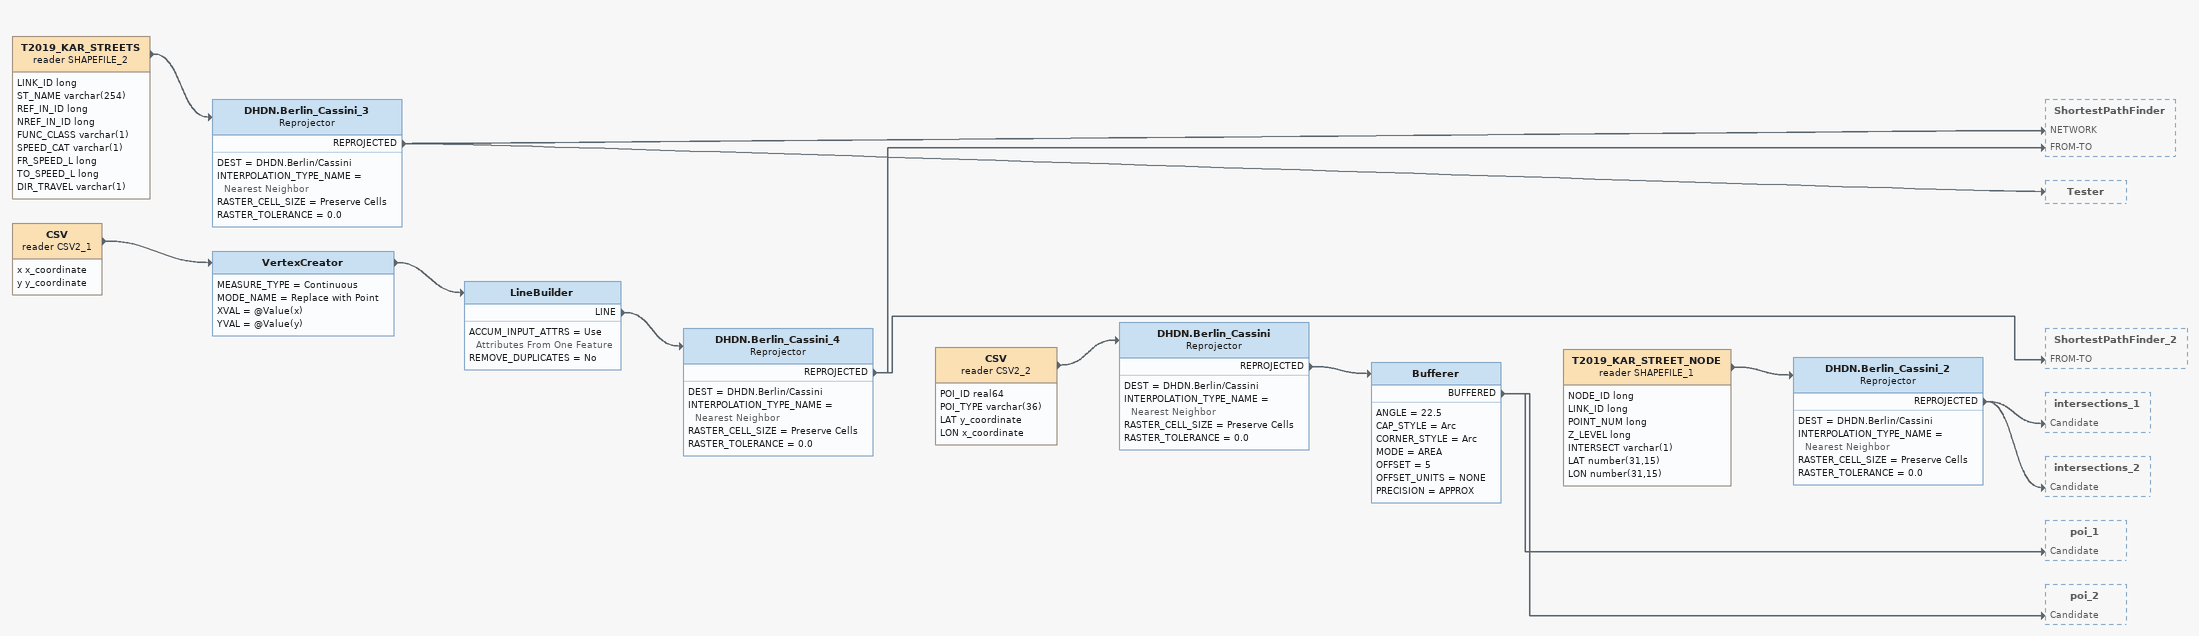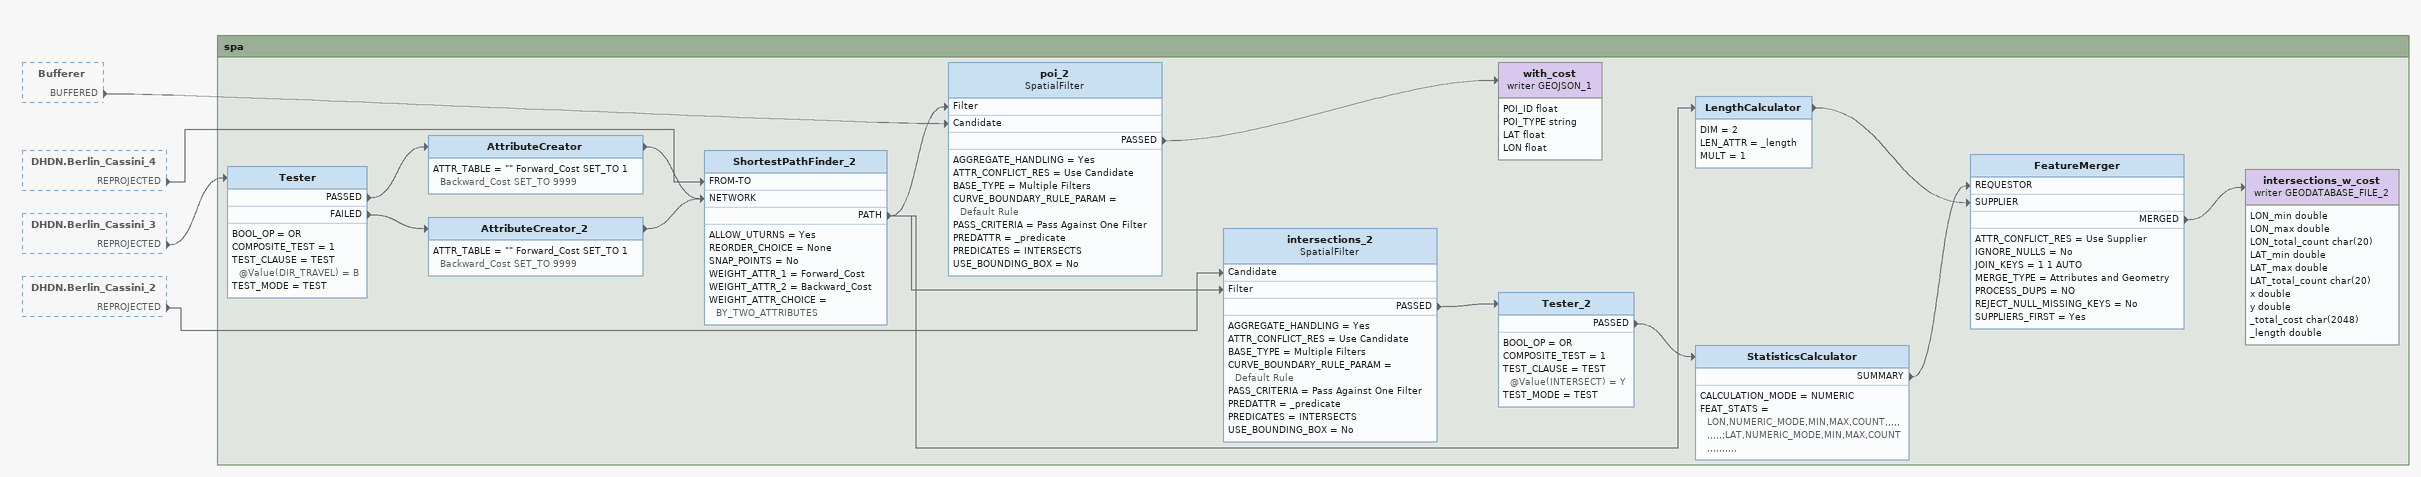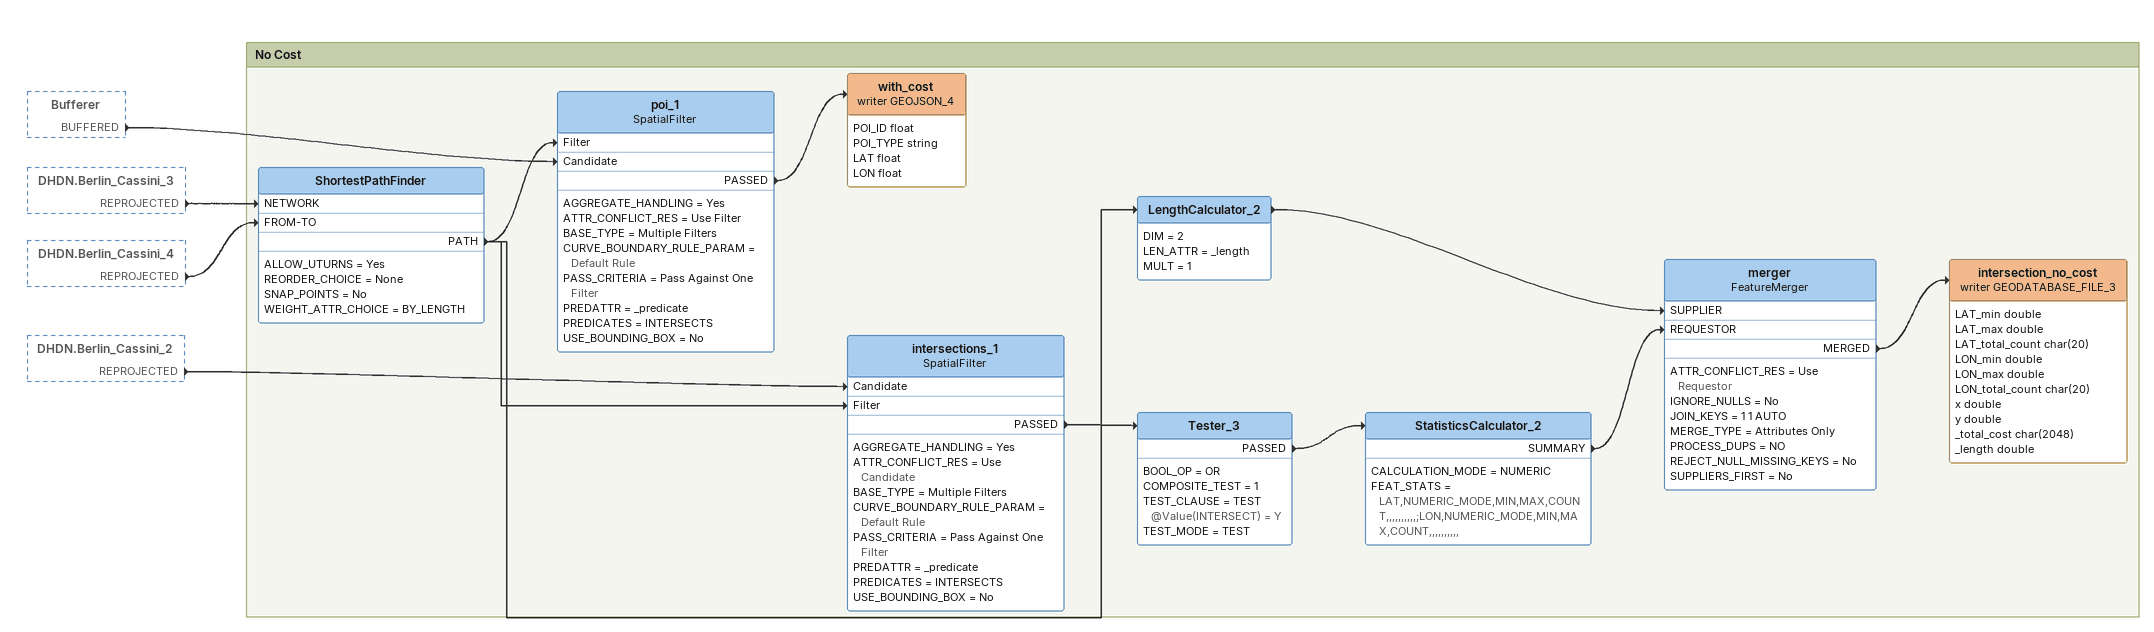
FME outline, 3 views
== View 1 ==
CSV (reader CSV2_1)
    attributes: x x_coordinate, y y_coordinate
    -> VertexCreator
VertexCreator
    MEASURE_TYPE = Continuous
    MODE_NAME = Replace with Point
    XVAL = @Value(x)
    YVAL = @Value(y)
    -> LineBuilder
LineBuilder
    ACCUM_INPUT_ATTRS = Use Attributes From One Feature
    REMOVE_DUPLICATES = No
    LINE -> DHDN.Berlin_Cassini_4
DHDN.Berlin_Cassini_4: Reprojector
    DEST = DHDN.Berlin/Cassini
    INTERPOLATION_TYPE_NAME = Nearest Neighbor
    RASTER_CELL_SIZE = Preserve Cells
    RASTER_TOLERANCE = 0.0
    REPROJECTED -> ShortestPathFinder [FROM-TO]
    REPROJECTED -> ShortestPathFinder_2 [FROM-TO]
T2019_KAR_STREETS (reader SHAPEFILE_2)
    attributes: LINK_ID long, ST_NAME varchar(254), REF_IN_ID long, NREF_IN_ID long, FUNC_CLASS varchar(1), SPEED_CAT varchar(1), FR_SPEED_L long, TO_SPEED_L long, DIR_TRAVEL varchar(1)
    -> DHDN.Berlin_Cassini_3
DHDN.Berlin_Cassini_3: Reprojector
    DEST = DHDN.Berlin/Cassini
    INTERPOLATION_TYPE_NAME = Nearest Neighbor
    RASTER_CELL_SIZE = Preserve Cells
    RASTER_TOLERANCE = 0.0
    REPROJECTED -> ShortestPathFinder [NETWORK]
    REPROJECTED -> Tester
CSV (reader CSV2_2)
    attributes: POI_ID real64, POI_TYPE varchar(36), LAT y_coordinate, LON x_coordinate
    -> DHDN.Berlin_Cassini
DHDN.Berlin_Cassini: Reprojector
    DEST = DHDN.Berlin/Cassini
    INTERPOLATION_TYPE_NAME = Nearest Neighbor
    RASTER_CELL_SIZE = Preserve Cells
    RASTER_TOLERANCE = 0.0
    REPROJECTED -> Bufferer
Bufferer
    ANGLE = 22.5
    CAP_STYLE = Arc
    CORNER_STYLE = Arc
    MODE = AREA
    OFFSET = 5
    OFFSET_UNITS = NONE
    PRECISION = APPROX
    BUFFERED -> poi_1 [Candidate]
    BUFFERED -> poi_2 [Candidate]
T2019_KAR_STREET_NODE (reader SHAPEFILE_1)
    attributes: NODE_ID long, LINK_ID long, POINT_NUM long, Z_LEVEL long, INTERSECT varchar(1), LAT number(31,15), LON number(31,15)
    -> DHDN.Berlin_Cassini_2
DHDN.Berlin_Cassini_2: Reprojector
    DEST = DHDN.Berlin/Cassini
    INTERPOLATION_TYPE_NAME = Nearest Neighbor
    RASTER_CELL_SIZE = Preserve Cells
    RASTER_TOLERANCE = 0.0
    REPROJECTED -> intersections_1 [Candidate]
    REPROJECTED -> intersections_2 [Candidate]

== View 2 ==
Bufferer [outside]
    BUFFERED -> poi_2 [Candidate]
DHDN.Berlin_Cassini_4 [outside]
    REPROJECTED -> ShortestPathFinder_2 [FROM-TO]
DHDN.Berlin_Cassini_3 [outside]
    REPROJECTED -> Tester
DHDN.Berlin_Cassini_2 [outside]
    REPROJECTED -> intersections_2 [Candidate]

Bookmark: spa
Tester
    BOOL_OP = OR
    COMPOSITE_TEST = 1
    TEST_CLAUSE = TEST @Value(DIR_TRAVEL) = B
    TEST_MODE = TEST
    PASSED -> AttributeCreator
    FAILED -> AttributeCreator_2
AttributeCreator
    ATTR_TABLE = "" Forward_Cost SET_TO 1  Backward_Cost SET_TO 9999
    -> ShortestPathFinder_2 [NETWORK]
AttributeCreator_2
    ATTR_TABLE = "" Forward_Cost SET_TO 1  Backward_Cost SET_TO 9999
    -> ShortestPathFinder_2 [NETWORK]
ShortestPathFinder_2
    ALLOW_UTURNS = Yes
    REORDER_CHOICE = None
    SNAP_POINTS = No
    WEIGHT_ATTR_1 = Forward_Cost
    WEIGHT_ATTR_2 = Backward_Cost
    WEIGHT_ATTR_CHOICE = BY_TWO_ATTRIBUTES
    PATH -> poi_2 [Filter]
    PATH -> intersections_2 [Filter]
    PATH -> LengthCalculator
LengthCalculator
    DIM = 2
    LEN_ATTR = _length
    MULT = 1
    -> FeatureMerger [SUPPLIER]
poi_2: SpatialFilter
    AGGREGATE_HANDLING = Yes
    ATTR_CONFLICT_RES = Use Candidate
    BASE_TYPE = Multiple Filters
    CURVE_BOUNDARY_RULE_PARAM = Default Rule
    PASS_CRITERIA = Pass Against One Filter
    PREDATTR = _predicate
    PREDICATES = INTERSECTS
    USE_BOUNDING_BOX = No
    PASSED -> with_cost (writer GEOJSON_1)
with_cost (writer GEOJSON_1)
    attributes: POI_ID float, POI_TYPE string, LAT float, LON float
intersections_2: SpatialFilter
    AGGREGATE_HANDLING = Yes
    ATTR_CONFLICT_RES = Use Candidate
    BASE_TYPE = Multiple Filters
    CURVE_BOUNDARY_RULE_PARAM = Default Rule
    PASS_CRITERIA = Pass Against One Filter
    PREDATTR = _predicate
    PREDICATES = INTERSECTS
    USE_BOUNDING_BOX = No
    PASSED -> Tester_2
Tester_2
    BOOL_OP = OR
    COMPOSITE_TEST = 1
    TEST_CLAUSE = TEST @Value(INTERSECT) = Y
    TEST_MODE = TEST
    PASSED -> StatisticsCalculator
StatisticsCalculator
    CALCULATION_MODE = NUMERIC
    FEAT_STATS = LON,NUMERIC_MODE,MIN,MAX,COUNT,,,,,,,,,,;LAT,NUMERIC_MODE,MIN,MAX,COUNT,,,,,,,,,,
    SUMMARY -> FeatureMerger [REQUESTOR]
FeatureMerger
    ATTR_CONFLICT_RES = Use Supplier
    IGNORE_NULLS = No
    JOIN_KEYS = 1 1 AUTO
    MERGE_TYPE = Attributes and Geometry
    PROCESS_DUPS = NO
    REJECT_NULL_MISSING_KEYS = No
    SUPPLIERS_FIRST = Yes
    MERGED -> intersections_w_cost (writer GEODATABASE_FILE_2)
intersections_w_cost (writer GEODATABASE_FILE_2)
    attributes: LON_min double, LON_max double, LON_total_count char(20), LAT_min double, LAT_max double, LAT_total_count char(20), x double, y double, _total_cost char(2048), _length double

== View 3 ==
Bufferer [outside]
    BUFFERED -> poi_1 [Candidate]
DHDN.Berlin_Cassini_3 [outside]
    REPROJECTED -> ShortestPathFinder [NETWORK]
DHDN.Berlin_Cassini_4 [outside]
    REPROJECTED -> ShortestPathFinder [FROM-TO]
DHDN.Berlin_Cassini_2 [outside]
    REPROJECTED -> intersections_1 [Candidate]

Bookmark: No Cost
ShortestPathFinder
    ALLOW_UTURNS = Yes
    REORDER_CHOICE = None
    SNAP_POINTS = No
    WEIGHT_ATTR_CHOICE = BY_LENGTH
    PATH -> poi_1 [Filter]
    PATH -> intersections_1 [Filter]
    PATH -> LengthCalculator_2
LengthCalculator_2
    DIM = 2
    LEN_ATTR = _length
    MULT = 1
    -> merger [SUPPLIER]
poi_1: SpatialFilter
    AGGREGATE_HANDLING = Yes
    ATTR_CONFLICT_RES = Use Filter
    BASE_TYPE = Multiple Filters
    CURVE_BOUNDARY_RULE_PARAM = Default Rule
    PASS_CRITERIA = Pass Against One Filter
    PREDATTR = _predicate
    PREDICATES = INTERSECTS
    USE_BOUNDING_BOX = No
    PASSED -> with_cost (writer GEOJSON_4)
with_cost (writer GEOJSON_4)
    attributes: POI_ID float, POI_TYPE string, LAT float, LON float
intersections_1: SpatialFilter
    AGGREGATE_HANDLING = Yes
    ATTR_CONFLICT_RES = Use Candidate
    BASE_TYPE = Multiple Filters
    CURVE_BOUNDARY_RULE_PARAM = Default Rule
    PASS_CRITERIA = Pass Against One Filter
    PREDATTR = _predicate
    PREDICATES = INTERSECTS
    USE_BOUNDING_BOX = No
    PASSED -> Tester_3
Tester_3
    BOOL_OP = OR
    COMPOSITE_TEST = 1
    TEST_CLAUSE = TEST @Value(INTERSECT) = Y
    TEST_MODE = TEST
    PASSED -> StatisticsCalculator_2
StatisticsCalculator_2
    CALCULATION_MODE = NUMERIC
    FEAT_STATS = LAT,NUMERIC_MODE,MIN,MAX,COUNT,,,,,,,,,,;LON,NUMERIC_MODE,MIN,MAX,COUNT,,,,,,,,,,
    SUMMARY -> merger [REQUESTOR]
merger: FeatureMerger
    ATTR_CONFLICT_RES = Use Requestor
    IGNORE_NULLS = No
    JOIN_KEYS = 1 1 AUTO
    MERGE_TYPE = Attributes Only
    PROCESS_DUPS = NO
    REJECT_NULL_MISSING_KEYS = No
    SUPPLIERS_FIRST = No
    MERGED -> intersection_no_cost (writer GEODATABASE_FILE_3)
intersection_no_cost (writer GEODATABASE_FILE_3)
    attributes: LAT_min double, LAT_max double, LAT_total_count char(20), LON_min double, LON_max double, LON_total_count char(20), x double, y double, _total_cost char(2048), _length double
